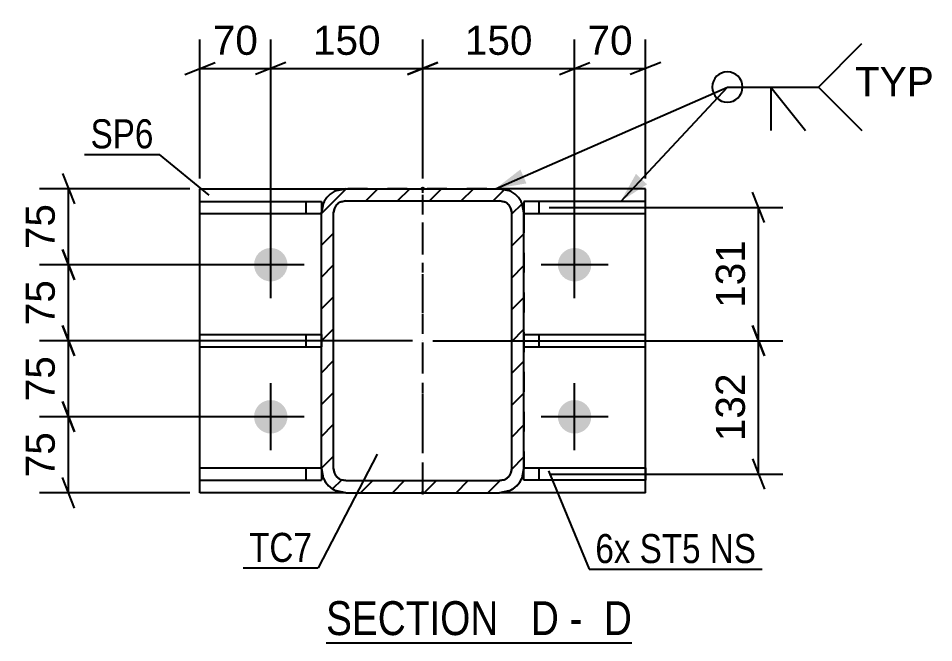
# Model space of a CAD drawing. Header units: millimetres. Extents: x -214 to 627, y -250 to 344.
# Drawn here: x 78.2 to 168.6, y -172.5 to -110.9 of the extents above; entities that cross this region are included whole.
import ezdxf

# ---------------------------------------------------------------- set-up
doc = ezdxf.new("R2010")
doc.units = ezdxf.units.MM
doc.linetypes.add('DXK_LINE_DOT2', pattern=[3.9198, 1.9599, -1.9599])
doc.linetypes.add('DXK_LINE_DOT3', pattern=[5.9187, 2.979, -0.9799, 0.9799, -0.9799])
doc.styles.add('Arial', font='ARIAL.TTF', dxfattribs={"height": 0.2})
doc.styles.add('Arial Narrow', font='ARIALN.TTF', dxfattribs={"height": 0.2})

# ---------------------------------------------------------------- blocks, each defined once
blk = doc.blocks.new('Unknown-284856835-14 - 3463')
at = {"color": 6, "linetype": 'Continuous'}
blk.add_line((108.623, -172.502), (138.826, -172.502), dxfattribs=at)
at = {"color": 0, "linetype": 'Continuous'}
for points in [[(126.732, -171.752), (126.732, -168.252), (108.623, -168.252), (108.623, -171.752)], [(131.616, -171.752), (131.616, -168.252), (127.782, -168.252), (127.782, -171.752)], [(133.941, -171.752), (133.941, -168.252), (132.666, -168.252), (132.666, -171.752)], [(138.826, -171.752), (138.826, -168.252), (134.991, -168.252), (134.991, -171.752)]]:
    blk.add_wipeout(points, dxfattribs=at)
at = {"color": 7, "linetype": 'Continuous', "style": 'Arial Narrow'}
for s, height, p in [('SECTION ', 3.3405, (108.623, -171.752)), (' D', 3.3405, (127.782, -171.752)), (' D', 3.3405, (134.991, -171.752)), ('-', 3.34, (132.666, -171.752))]:
    blk.add_text(s, height=height, dxfattribs=at).set_placement(p)
blk = doc.blocks.new('Part-284856835-3600 - 3463')
at = {"linetype": 'Continuous'}
h = blk.add_hatch(dxfattribs=at)
h.set_pattern_fill('', scale=0.7, style=0, pattern_type=0)
h.set_pattern_definition([(45, (127.977, -129.2003), (-1.57154, 1.57154), [])])
h.paths.add_polyline_path([(128.16, -130.119), (127.977, -129.2), (127.457, -128.422), (126.678, -127.901), (125.76, -127.719), (110.56, -127.719), (109.641, -127.901), (108.863, -128.422), (108.342, -129.2), (108.16, -130.119), (108.16, -155.319), (108.342, -156.237), (108.863, -157.016), (109.641, -157.536), (110.56, -157.719), (125.76, -157.719), (126.678, -157.536), (127.457, -157.016), (127.977, -156.237), (128.16, -155.319)])
h.paths.add_polyline_path([(126.868, -155.778), (126.608, -156.167), (126.219, -156.427), (125.76, -156.519), (110.56, -156.519), (110.1, -156.427), (109.711, -156.167), (109.451, -155.778), (109.36, -155.319), (109.36, -130.119), (109.451, -129.659), (109.711, -129.27), (110.1, -129.01), (110.56, -128.919), (125.76, -128.919), (126.219, -129.01), (126.608, -129.27), (126.868, -129.659), (126.96, -130.119), (126.96, -155.319)])
at = {"color": 7, "linetype": 'DXK_LINE_DOT2'}
for p, q in [((109.641, -127.901), (110.56, -127.719)), ((110.56, -127.719), (125.76, -127.719)), ((125.76, -127.719), (126.678, -127.901)), ((108.16, -130.119), (108.342, -129.2)), ((110.56, -128.919), (110.1, -129.01)), ((110.56, -128.919), (125.76, -128.919)), ((126.219, -129.01), (125.76, -128.919)), ((127.977, -129.2), (128.16, -130.119)), ((108.16, -155.319), (108.16, -130.119)), ((109.451, -129.659), (109.36, -130.119)), ((109.36, -155.319), (109.36, -130.119)), ((126.96, -130.119), (126.868, -129.659)), ((126.96, -155.319), (126.96, -130.119)), ((128.16, -130.119), (128.16, -155.319)), ((108.342, -156.237), (108.16, -155.319)), ((109.36, -155.319), (109.451, -155.778)), ((126.868, -155.778), (126.96, -155.319)), ((128.16, -155.319), (127.977, -156.237)), ((110.1, -156.427), (110.56, -156.519)), ((110.56, -156.519), (125.76, -156.519)), ((125.76, -156.519), (126.219, -156.427)), ((110.56, -157.719), (109.641, -157.536)), ((110.56, -157.719), (125.76, -157.719)), ((126.678, -157.536), (125.76, -157.719))]:
    blk.add_line(p, q, dxfattribs=at)
at = {"color": 2, "linetype": 'Continuous'}
for p, q in [((110.56, -127.719), (109.641, -127.901)), ((110.56, -127.719), (125.76, -127.719)), ((126.678, -127.901), (125.76, -127.719)), ((108.342, -129.2), (108.16, -130.119)), ((110.1, -129.01), (110.56, -128.919)), ((110.56, -128.919), (125.76, -128.919)), ((125.76, -128.919), (126.219, -129.01)), ((128.16, -130.119), (127.977, -129.2)), ((108.16, -155.319), (108.16, -130.119)), ((109.36, -130.119), (109.451, -129.659)), ((109.36, -155.319), (109.36, -130.119)), ((126.868, -129.659), (126.96, -130.119)), ((126.96, -155.319), (126.96, -130.119)), ((128.16, -155.319), (128.16, -130.119)), ((108.16, -155.319), (108.342, -156.237)), ((109.451, -155.778), (109.36, -155.319)), ((126.96, -155.319), (126.868, -155.778)), ((127.977, -156.237), (128.16, -155.319)), ((110.56, -156.519), (110.1, -156.427)), ((110.56, -156.519), (125.76, -156.519)), ((126.219, -156.427), (125.76, -156.519)), ((109.641, -157.536), (110.56, -157.719)), ((110.56, -157.719), (125.76, -157.719)), ((125.76, -157.719), (126.678, -157.536))]:
    blk.add_line(p, q, dxfattribs=at)
at = {"color": 7, "linetype": 'DXK_LINE_DOT3'}
blk.add_line((118.16, -142.719), (118.16, -142.719), dxfattribs=at)
at = {"color": 7, "linetype": 'DXK_LINE_DOT2'}
for centre, radius, start, end in [((110.56, -130.119), 2.4, 112.5, 157.5), ((125.76, -130.119), 2.4, 22.5, 67.5), ((110.56, -130.119), 1.2, 112.5, 157.5), ((125.76, -130.119), 1.2, 22.5, 67.5), ((110.56, -155.319), 2.4, 202.5, 247.5), ((110.56, -155.319), 1.2, 202.5, 247.5), ((125.76, -155.319), 1.2, 292.5, 337.5), ((125.76, -155.319), 2.4, 292.5, 337.5)]:
    blk.add_arc(centre, radius, start, end, dxfattribs=at)
at = {"color": 2, "linetype": 'Continuous'}
for centre, radius, start, end in [((110.56, -130.119), 2.4, 112.5, 157.5), ((125.76, -130.119), 2.4, 22.5, 67.5), ((110.56, -130.119), 1.2, 112.5, 157.5), ((125.76, -130.119), 1.2, 22.5, 67.5), ((110.56, -155.319), 2.4, 202.5, 247.5), ((110.56, -155.319), 1.2, 202.5, 247.5), ((125.76, -155.319), 1.2, 292.5, 337.5), ((125.76, -155.319), 2.4, 292.5, 337.5)]:
    blk.add_arc(centre, radius, start, end, dxfattribs=at)
blk = doc.blocks.new('Part-284856835-3569 - 3463')
at = {"color": 7, "linetype": 'DXK_LINE_DOT2'}
for p, q in [((128.159, -155.269), (128.16, -155.269)), ((128.159, -155.324), (128.159, -155.269)), ((128.159, -155.269), (128.159, -155.324)), ((129.659, -156.469), (129.659, -155.269))]:
    blk.add_line(p, q, dxfattribs=at)
at = {"color": 2, "linetype": 'Continuous'}
for p, q in [((128.159, -156.469), (128.159, -155.324)), ((128.16, -155.269), (140.159, -155.269)), ((140.159, -155.269), (140.159, -156.469)), ((140.159, -156.469), (128.159, -156.469))]:
    blk.add_line(p, q, dxfattribs=at)
blk = doc.blocks.new('Part-284856835-3564 - 3463')
at = {"color": 2, "linetype": 'Continuous'}
for p, q in [((140.159, -128.969), (128.159, -128.969)), ((128.159, -128.969), (128.159, -130.114)), ((140.159, -130.169), (140.159, -128.969)), ((128.16, -130.169), (140.159, -130.169))]:
    blk.add_line(p, q, dxfattribs=at)
at = {"color": 7, "linetype": 'DXK_LINE_DOT2'}
for p, q in [((129.659, -130.169), (129.659, -128.969)), ((128.159, -130.114), (128.159, -130.169)), ((128.159, -130.169), (128.16, -130.169))]:
    blk.add_line(p, q, dxfattribs=at)
blk = doc.blocks.new('Part-284856835-3548 - 3463')
at = {"color": 2, "linetype": 'Continuous'}
for p, q in [((96.159, -156.469), (96.159, -155.269)), ((96.159, -155.269), (108.159, -155.269)), ((108.159, -155.269), (108.159, -156.469)), ((96.159, -156.469), (108.159, -156.469))]:
    blk.add_line(p, q, dxfattribs=at)
at = {"color": 7, "linetype": 'DXK_LINE_DOT2'}
blk.add_line((106.659, -156.469), (106.659, -155.269), dxfattribs=at)
blk = doc.blocks.new('Part-284856835-3559 - 3463')
at = {"color": 7, "linetype": 'DXK_LINE_DOT2'}
for p, q in [((128.159, -142.119), (128.16, -142.119)), ((128.159, -142.119), (128.159, -143.319)), ((129.659, -143.319), (129.659, -142.119)), ((128.159, -143.319), (128.16, -143.319))]:
    blk.add_line(p, q, dxfattribs=at)
at = {"color": 2, "linetype": 'Continuous'}
for p, q in [((128.16, -142.119), (140.159, -142.119)), ((140.159, -143.319), (140.159, -142.119)), ((128.16, -143.319), (140.159, -143.319))]:
    blk.add_line(p, q, dxfattribs=at)
blk = doc.blocks.new('Part-284856835-3627 - 3463')
at = {"linetype": 'Continuous'}
for points in [[(118.16, -127.819, -1), (118.16, -127.619, -1)], [(118.16, -157.819, -1), (118.16, -157.619, -1)]]:
    blk.add_hatch(color=246, dxfattribs=at).paths.add_polyline_path(points)
at = {"color": 2, "linetype": 'Continuous'}
for p, q in [((96.16, -157.719), (96.16, -127.719)), ((96.16, -127.719), (110.56, -127.719)), ((140.16, -127.719), (125.76, -127.719)), ((140.16, -157.719), (140.16, -127.719)), ((110.56, -157.719), (96.16, -157.719)), ((140.16, -157.719), (125.76, -157.719))]:
    blk.add_line(p, q, dxfattribs=at)
at = {"color": 7, "linetype": 'DXK_LINE_DOT2'}
for p, q in [((140.16, -127.719), (110.56, -127.719)), ((110.56, -127.719), (125.76, -127.719)), ((110.56, -157.719), (125.76, -157.719))]:
    blk.add_line(p, q, dxfattribs=at)
at = {"color": 7, "linetype": 'DXK_LINE_DOT3'}
blk.add_line((118.16, -157.719), (118.16, -127.719), dxfattribs=at)
at = {"color": 246, "linetype": 'DXK_LINE_DOT2'}
blk.add_line((118.16, -157.719), (118.16, -127.719), dxfattribs=at)
at = {"color": 246, "linetype": 'Continuous'}
for centre in [(118.16, -127.719), (118.16, -157.719)]:
    blk.add_circle(centre, 0.1, dxfattribs=at)
blk = doc.blocks.new('Part-284856835-3574 - 3463')
at = {"color": 2, "linetype": 'Continuous'}
for p, q in [((96.159, -143.319), (96.159, -142.119)), ((96.159, -142.119), (108.159, -142.119)), ((108.159, -142.119), (108.159, -143.319)), ((96.159, -143.319), (108.159, -143.319))]:
    blk.add_line(p, q, dxfattribs=at)
at = {"color": 7, "linetype": 'DXK_LINE_DOT2'}
blk.add_line((106.659, -143.319), (106.659, -142.119), dxfattribs=at)
blk = doc.blocks.new('Part-284856835-3579 - 3463')
at = {"color": 2, "linetype": 'Continuous'}
for p, q in [((96.159, -130.169), (96.159, -128.969)), ((96.159, -128.969), (108.159, -128.969)), ((108.159, -128.969), (108.159, -130.169)), ((96.159, -130.169), (108.159, -130.169))]:
    blk.add_line(p, q, dxfattribs=at)
at = {"color": 7, "linetype": 'DXK_LINE_DOT2'}
blk.add_line((106.659, -130.169), (106.659, -128.969), dxfattribs=at)
blk = doc.blocks.new('Bolt-284856835-3612 - 3463')
at = {"linetype": 'Continuous'}
for points in [[(101.51, -135.219, -1), (104.81, -135.219, -1)], [(131.51, -135.219, -1), (134.81, -135.219, -1)], [(101.51, -150.219, -1), (104.81, -150.219, -1)], [(131.51, -150.219, -1), (134.81, -150.219, -1)]]:
    blk.add_hatch(color=1, dxfattribs=at).paths.add_polyline_path(points)
at = {"color": 1, "linetype": 'Continuous'}
for p, q in [((103.16, -138.519), (103.16, -131.919)), ((133.16, -138.519), (133.16, -131.919)), ((106.46, -135.219), (99.86, -135.219)), ((136.46, -135.219), (129.86, -135.219)), ((103.16, -153.519), (103.16, -146.919)), ((133.16, -153.519), (133.16, -146.919)), ((106.46, -150.219), (99.86, -150.219)), ((136.46, -150.219), (129.86, -150.219))]:
    blk.add_line(p, q, dxfattribs=at)
blk = doc.blocks.new('StraightDimension-284856835-3712 - 3463')
at = {"color": 7, "linetype": 'Continuous'}
for p, q in [((151.924, -144.218), (150.724, -141.218)), ((119.16, -142.718), (153.724, -142.718)), ((151.324, -155.869), (151.324, -142.718)), ((150.724, -154.369), (151.924, -157.369)), ((130.659, -155.869), (153.724, -155.869))]:
    blk.add_line(p, q, dxfattribs=at)
at = {"color": 0}
blk.add_wipeout([(150.574, -145.358), (146.374, -145.358), (146.374, -153.229), (150.574, -153.229)], dxfattribs=at)
at = {"color": 3, "style": 'Arial'}
blk.add_text('132', height=2.8652, rotation=90.00021, dxfattribs=at).set_placement((149.974, -152.629))
blk = doc.blocks.new('StraightDimension-284856835-3701 - 3463')
at = {"color": 7, "linetype": 'Continuous'}
for p, q in [((82.582, -126.219), (83.782, -129.219)), ((95.16, -127.719), (80.332, -127.719)), ((83.182, -135.219), (83.182, -127.719)), ((83.782, -136.719), (82.582, -133.719)), ((102.16, -135.219), (80.332, -135.219))]:
    blk.add_line(p, q, dxfattribs=at)
at = {"color": 0}
blk.add_wipeout([(82.432, -128.645), (78.232, -128.645), (78.232, -134.292), (82.432, -134.292)], dxfattribs=at)
at = {"color": 3, "style": 'Arial'}
blk.add_text('75', height=2.8652, rotation=90.00021, dxfattribs=at).set_placement((81.832, -133.692))
blk = doc.blocks.new('StraightDimension-284856835-3634 - 3463')
at = {"color": 7, "linetype": 'Continuous'}
for p, q in [((96.16, -126.719), (96.16, -113.017)), ((103.16, -134.219), (103.16, -113.017)), ((94.66, -116.467), (97.66, -115.267)), ((104.66, -115.267), (101.66, -116.467)), ((96.16, -115.867), (103.16, -115.867))]:
    blk.add_line(p, q, dxfattribs=at)
at = {"color": 0}
blk.add_wipeout([(102.483, -115.117), (102.483, -110.917), (96.836, -110.917), (96.836, -115.117)], dxfattribs=at)
at = {"color": 3, "style": 'Arial'}
blk.add_text('70', height=2.8652, dxfattribs=at).set_placement((97.436, -114.517))
blk = doc.blocks.new('StraightDimension-284856835-3643 - 3463')
at = {"color": 7, "linetype": 'Continuous'}
for p, q in [((103.16, -134.219), (103.16, -113.017)), ((118.16, -126.718), (118.16, -113.017)), ((104.66, -115.267), (101.66, -116.467)), ((116.66, -116.467), (119.66, -115.267)), ((103.16, -115.867), (118.16, -115.867))]:
    blk.add_line(p, q, dxfattribs=at)
at = {"color": 0}
blk.add_wipeout([(114.595, -115.117), (114.595, -110.917), (106.724, -110.917), (106.724, -115.117)], dxfattribs=at)
at = {"color": 3, "style": 'Arial'}
blk.add_text('150', height=2.8652, dxfattribs=at).set_placement((107.324, -114.517))
blk = doc.blocks.new('StraightDimension-284856835-3651 - 3463')
at = {"color": 7, "linetype": 'Continuous'}
for p, q in [((118.16, -126.718), (118.16, -113.017)), ((133.16, -134.219), (133.16, -113.017)), ((119.66, -115.267), (116.66, -116.467)), ((131.66, -116.467), (134.66, -115.267)), ((118.16, -115.867), (133.16, -115.867))]:
    blk.add_line(p, q, dxfattribs=at)
at = {"color": 0}
blk.add_wipeout([(129.595, -115.117), (129.595, -110.917), (121.724, -110.917), (121.724, -115.117)], dxfattribs=at)
at = {"color": 3, "style": 'Arial'}
blk.add_text('150', height=2.8652, dxfattribs=at).set_placement((122.324, -114.517))
blk = doc.blocks.new('StraightDimension-284856835-3659 - 3463')
at = {"color": 7, "linetype": 'Continuous'}
for p, q in [((133.16, -134.219), (133.16, -113.017)), ((140.16, -126.719), (140.16, -113.017)), ((131.66, -116.467), (134.66, -115.267)), ((141.66, -115.267), (138.66, -116.467)), ((133.16, -115.867), (140.16, -115.867))]:
    blk.add_line(p, q, dxfattribs=at)
at = {"color": 0}
blk.add_wipeout([(139.483, -115.117), (139.483, -110.917), (133.836, -110.917), (133.836, -115.117)], dxfattribs=at)
at = {"color": 3, "style": 'Arial'}
blk.add_text('70', height=2.8652, dxfattribs=at).set_placement((134.436, -114.517))
blk = doc.blocks.new('StraightDimension-284856835-3669 - 3463')
at = {"color": 7, "linetype": 'Continuous'}
for p, q in [((82.582, -148.719), (83.782, -151.719)), ((102.16, -150.219), (80.332, -150.219)), ((83.182, -157.719), (83.182, -150.219)), ((83.782, -159.219), (82.582, -156.219)), ((95.16, -157.719), (80.332, -157.719))]:
    blk.add_line(p, q, dxfattribs=at)
at = {"color": 0}
blk.add_wipeout([(82.432, -151.145), (78.232, -151.145), (78.232, -156.792), (82.432, -156.792)], dxfattribs=at)
at = {"color": 3, "style": 'Arial'}
blk.add_text('75', height=2.8652, rotation=90.00021, dxfattribs=at).set_placement((81.832, -156.192))
blk = doc.blocks.new('StraightDimension-284856835-3679 - 3463')
at = {"color": 7, "linetype": 'Continuous'}
for p, q in [((82.582, -141.218), (83.782, -144.218)), ((117.16, -142.718), (80.332, -142.718)), ((83.182, -150.219), (83.182, -142.718)), ((83.782, -151.719), (82.582, -148.719)), ((102.16, -150.219), (80.332, -150.219))]:
    blk.add_line(p, q, dxfattribs=at)
at = {"color": 0}
blk.add_wipeout([(82.432, -143.645), (78.232, -143.645), (78.232, -149.292), (82.432, -149.292)], dxfattribs=at)
at = {"color": 3, "style": 'Arial'}
blk.add_text('75', height=2.8652, rotation=90.00021, dxfattribs=at).set_placement((81.832, -148.692))
blk = doc.blocks.new('StraightDimension-284856835-3690 - 3463')
at = {"color": 7, "linetype": 'Continuous'}
for p, q in [((82.582, -133.719), (83.782, -136.719)), ((102.16, -135.219), (80.332, -135.219)), ((83.182, -142.718), (83.182, -135.219)), ((83.782, -144.218), (82.582, -141.218)), ((117.16, -142.718), (80.332, -142.718))]:
    blk.add_line(p, q, dxfattribs=at)
at = {"color": 0}
blk.add_wipeout([(82.432, -136.145), (78.232, -136.145), (78.232, -141.792), (82.432, -141.792)], dxfattribs=at)
at = {"color": 3, "style": 'Arial'}
blk.add_text('75', height=2.8652, rotation=90.00021, dxfattribs=at).set_placement((81.832, -141.192))
blk = doc.blocks.new('StraightDimension-284856835-3719 - 3463')
at = {"color": 7, "linetype": 'Continuous'}
for p, q in [((151.924, -131.069), (150.724, -128.069)), ((130.659, -129.569), (153.724, -129.569)), ((151.324, -142.718), (151.324, -129.569)), ((150.724, -141.218), (151.924, -144.218)), ((119.16, -142.718), (153.724, -142.718))]:
    blk.add_line(p, q, dxfattribs=at)
at = {"color": 0}
blk.add_wipeout([(150.574, -132.208), (146.374, -132.208), (146.374, -140.079), (150.574, -140.079)], dxfattribs=at)
at = {"color": 3, "style": 'Arial'}
blk.add_text('131', height=2.8652, rotation=90.00021, dxfattribs=at).set_placement((149.974, -139.479))
blk = doc.blocks.new('Mark-284856835-3596 - 3463')
at = {"color": 30, "linetype": 'Continuous'}
for p in [(113.68, -153.897), (100.422, -165.136)]:
    blk.add_line(p, (107.83, -165.136), dxfattribs=at)
at = {"color": 0}
blk.add_wipeout([(107.23, -164.536), (107.23, -161.536), (101.022, -161.536), (101.022, -164.536)], dxfattribs=at)
blk.add_wipeout([(107.23, -164.536), (107.23, -161.536), (101.022, -161.536), (101.022, -164.536)], dxfattribs=at)
at = {"color": 3, "style": 'Arial Narrow'}
blk.add_text('TC7', height=2.8633, dxfattribs=at).set_placement((101.022, -164.536))
blk = doc.blocks.new('Mark-284856835-3623 - 3463')
at = {"color": 30, "linetype": 'Continuous'}
for p in [(84.769, -124.341), (97.09, -128.368)]:
    blk.add_line(p, (92.18, -124.341), dxfattribs=at)
at = {"color": 0}
blk.add_wipeout([(91.58, -123.741), (91.58, -120.741), (85.369, -120.741), (85.369, -123.741)], dxfattribs=at)
blk.add_wipeout([(91.58, -123.741), (91.58, -120.741), (85.369, -120.741), (85.369, -123.741)], dxfattribs=at)
at = {"color": 3, "style": 'Arial Narrow'}
blk.add_text('SP6', height=2.8633, dxfattribs=at).set_placement((85.369, -123.741))
blk = doc.blocks.new('WeldMark-284856835-3726 - 3463')
at = {"linetype": 'Continuous'}
for points in [[(128.409, -127.202), (125.36, -127.719), (127.807, -125.828)], [(140.313, -127.288), (137.717, -128.969), (139.216, -126.265)]]:
    blk.add_hatch(color=30, dxfattribs=at).paths.add_polyline_path(points)
at = {"color": 30, "linetype": 'Continuous'}
for p, q in [((125.36, -127.719), (148.242, -117.695)), ((137.717, -128.969), (148.242, -117.695)), ((148.242, -117.695), (157.242, -117.695))]:
    blk.add_line(p, q, dxfattribs=at)
at = {"color": 3, "linetype": 'Continuous'}
for q in [(155.956, -121.981), (152.528, -121.981)]:
    blk.add_line((152.528, -117.695), q, dxfattribs=at)
for start, end in [(90, 270), (270, 90)]:
    blk.add_arc((148.242, -117.695), 1.5, start, end, dxfattribs=at)
at = {"color": 0, "linetype": 'Continuous'}
blk.add_wipeout([(168.617, -118.595), (168.617, -115.595), (160.842, -115.595), (160.842, -118.595)], dxfattribs=at)
blk.add_wipeout([(168.617, -118.595), (168.617, -115.595), (160.842, -115.595), (160.842, -118.595)], dxfattribs=at)
at = {"color": 3, "linetype": 'Continuous'}
for q in [(161.528, -113.409), (161.528, -121.981)]:
    blk.add_line((157.242, -117.695), q, dxfattribs=at)
at = {"color": 3, "linetype": 'Continuous', "style": 'Arial'}
blk.add_text('TYP', height=2.8652, dxfattribs=at).set_placement((160.842, -118.595))
blk = doc.blocks.new('MarkSet-284856835-3761 - 3463')
at = {"color": 30, "linetype": 'Continuous'}
for p, q in [((130.588, -155.539), (134.612, -165.252)), ((134.612, -165.252), (151.674, -165.252))]:
    blk.add_line(p, q, dxfattribs=at)
at = {"color": 0}
for points in [[(138.683, -164.652), (138.683, -161.652), (135.212, -161.652), (135.212, -164.652)], [(145.61, -164.652), (145.61, -161.652), (139.583, -161.652), (139.583, -164.652)], [(151.074, -164.652), (151.074, -161.652), (146.51, -161.652), (146.51, -164.652)]]:
    blk.add_wipeout(points, dxfattribs=at)
for points in [[(138.683, -164.652), (138.683, -161.652), (135.212, -161.652), (135.212, -164.652)], [(145.61, -164.652), (145.61, -161.652), (139.583, -161.652), (139.583, -164.652)], [(151.074, -164.652), (151.074, -161.652), (146.51, -161.652), (146.51, -164.652)]]:
    blk.add_wipeout(points, dxfattribs=at)
at = {"color": 3, "style": 'Arial Narrow'}
for s, p in [('6x', (135.212, -164.652)), ('ST5', (139.583, -164.652)), ('NS', (146.51, -164.652))]:
    blk.add_text(s, height=2.8633, dxfattribs=at).set_placement(p)

msp = doc.modelspace()

# ---------------------------------------------------------------- block references
for name in ['Part-284856835-3627 - 3463', 'Part-284856835-3600 - 3463', 'Part-284856835-3579 - 3463', 'Part-284856835-3564 - 3463', 'Bolt-284856835-3612 - 3463', 'Part-284856835-3574 - 3463', 'Part-284856835-3559 - 3463', 'Part-284856835-3548 - 3463', 'Part-284856835-3569 - 3463', 'Unknown-284856835-14 - 3463']:
    msp.add_blockref(name, (0, 0))

# ---------------------------------------------------------------- next in the draw order: block references
for name in ['StraightDimension-284856835-3701 - 3463', 'StraightDimension-284856835-3712 - 3463', 'StraightDimension-284856835-3669 - 3463']:
    msp.add_blockref(name, (0, 0))

# ---------------------------------------------------------------- next in the draw order: block references
for name in ['StraightDimension-284856835-3634 - 3463', 'StraightDimension-284856835-3679 - 3463', 'Mark-284856835-3596 - 3463', 'MarkSet-284856835-3761 - 3463']:
    msp.add_blockref(name, (0, 0))

# ---------------------------------------------------------------- next in the draw order: block references
for name in ['StraightDimension-284856835-3643 - 3463', 'Mark-284856835-3623 - 3463']:
    msp.add_blockref(name, (0, 0))

# ---------------------------------------------------------------- next in the draw order: block references
msp.add_blockref('StraightDimension-284856835-3651 - 3463', (0, 0))

# ---------------------------------------------------------------- next in the draw order: block references
for name in ['StraightDimension-284856835-3659 - 3463', 'StraightDimension-284856835-3690 - 3463']:
    msp.add_blockref(name, (0, 0))

# ---------------------------------------------------------------- next in the draw order: block references
msp.add_blockref('StraightDimension-284856835-3719 - 3463', (0, 0))

# ---------------------------------------------------------------- next in the draw order: block references
msp.add_blockref('WeldMark-284856835-3726 - 3463', (0, 0))

doc.saveas('drawing.dxf')
